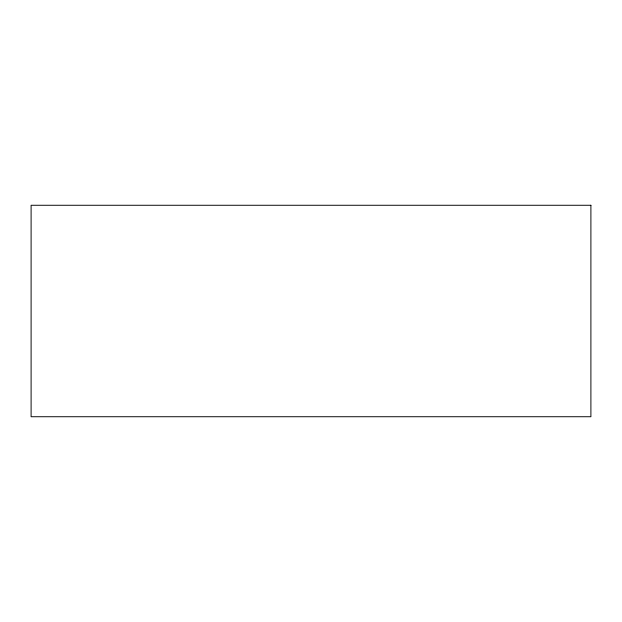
<?xml version="1.0" encoding="UTF-8"?>
<svg xmlns="http://www.w3.org/2000/svg" width="622" height="622" viewBox="0 0 622 622"><rect width="100%" height="100%" fill="white"/><g stroke="black" fill="none" stroke-linecap="round" stroke-linejoin="round"><path stroke-width="0.93" d="M590.9 205.268L31.1 205.268L31.1 416.732L590.9 416.732L590.9 205.268"/></g></svg>
